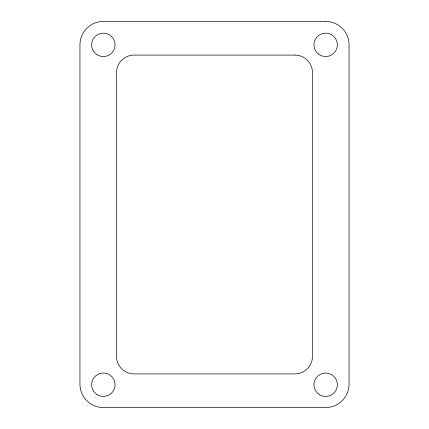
<?xml version="1.0" encoding="UTF-8"?>
<svg xmlns="http://www.w3.org/2000/svg" width="429" height="429" viewBox="0 0 429 429"><rect width="100%" height="100%" fill="white"/><g stroke="black" fill="none" stroke-linecap="round" stroke-linejoin="round"><path stroke-width="0.64" d="M325.649 21.45L103.351 21.45A23.402 23.402 0 0 0 79.95 44.852L79.95 384.733A23.407 23.407 0 0 0 103.351 407.55L325.649 407.55A23.407 23.407 0 0 0 349.05 384.733L349.05 44.852A23.402 23.402 0 0 0 325.649 21.45M294.938 55.089L134.062 55.089A17.551 17.551 0 0 0 116.511 72.635L116.511 356.365A17.551 17.551 0 0 0 134.062 373.911L294.938 373.911A17.551 17.551 0 0 0 312.489 356.365L312.489 72.635A17.551 17.551 0 0 0 294.938 55.089M97.501 394.868A11.701 11.701 0 0 0 115.052 384.733A11.701 11.701 0 0 0 97.501 374.603A11.701 11.701 0 0 0 97.501 394.868M96.198 54.113A11.701 11.701 0 0 0 114.945 46.412A11.701 11.701 0 0 0 98.906 34.025A11.701 11.701 0 0 0 96.198 54.113M318.372 54.011A11.701 11.701 0 0 0 337.221 46.568A11.701 11.701 0 0 0 321.353 33.966A11.701 11.701 0 0 0 318.372 54.011M319.798 394.868A11.701 11.701 0 0 0 337.35 384.733A11.701 11.701 0 0 0 319.798 374.603A11.701 11.701 0 0 0 319.798 394.868"/></g></svg>
